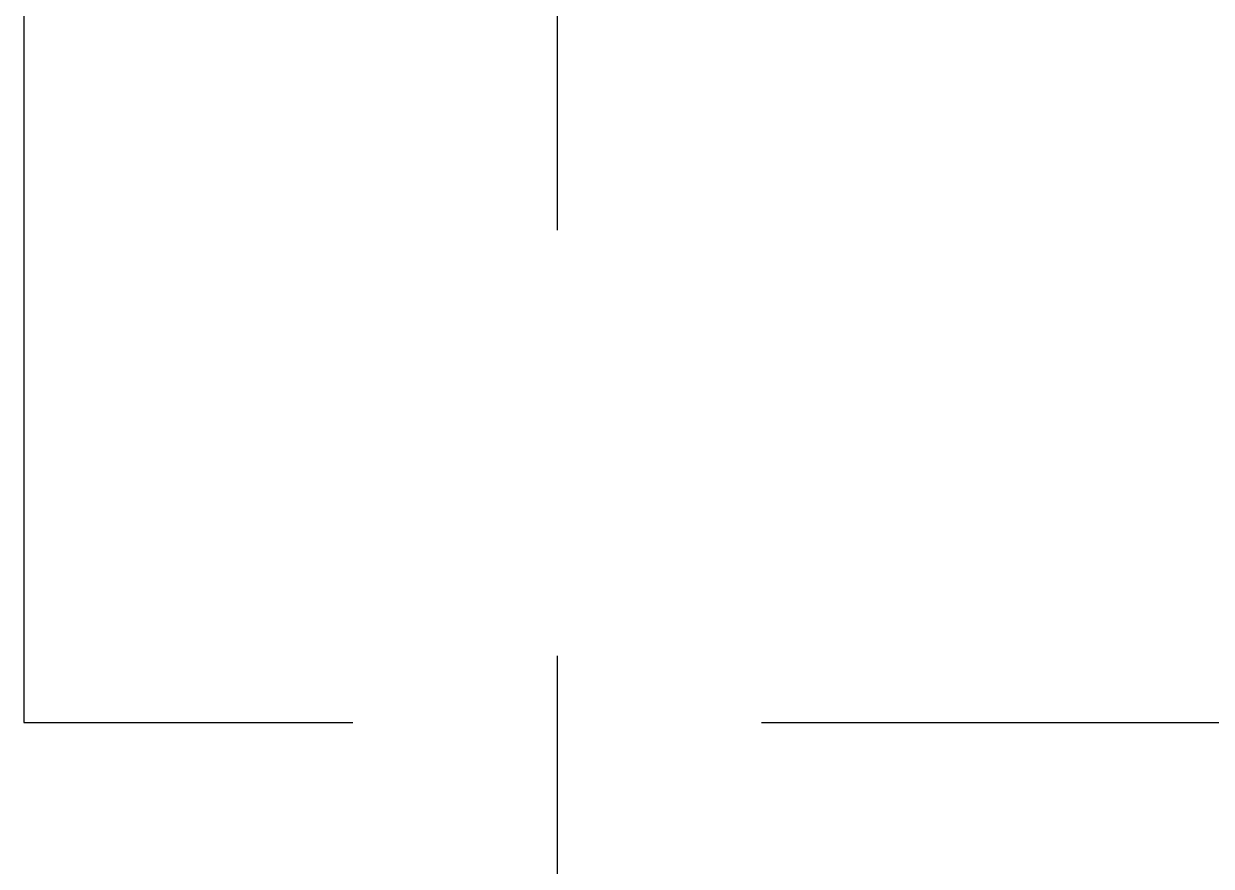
# Model space of a CAD drawing. Header units: millimetres. Extents: x -212361 to 39086, y -42 to 136893.
# Drawn here: x -96377.1 to -95934.3, y 73525.6 to 73839.9 of the extents above; entities that cross this region are included whole.
import ezdxf

# ---------------------------------------------------------------- set-up
doc = ezdxf.new("R2010")
doc.units = ezdxf.units.MM
doc.header["$LTSCALE"] = 25
doc.linetypes.add('schedules_symbols_notes$0$DASHED', pattern=[0.75, 0.5, -0.25])
doc.linetypes.add('schedules_symbols_notes$0$DCW', pattern=[1.5, 1, -0.2, 0.1, -0.2])
doc.layers.add('schedules_symbols_notes$0$M-PIPE-HWTR-SUPP', color=2, linetype='Continuous')
doc.layers.add('schedules_symbols_notes$0$P-DOMW-DCW', color=1, linetype='schedules_symbols_notes$0$DCW')

# ---------------------------------------------------------------- blocks, each defined once
blk = doc.blocks.new('schedules_symbols_notes')
at = {"layer": 'schedules_symbols_notes$0$M-PIPE-HWTR-SUPP', "linetype": 'schedules_symbols_notes$0$DASHED'}
blk.add_line((-3786.545, 2916.55), (-3786.545, 2875.614), dxfattribs=at)
at = {"layer": 'schedules_symbols_notes$0$P-DOMW-DCW'}
for p, q in [((-3794.374, 2916.562), (-3794.374, 2896.819)), ((-3794.374, 2896.819), (-3789.545, 2896.819)), ((-3783.545, 2896.819), (-3732.119, 2896.819))]:
    blk.add_line(p, q, dxfattribs=at)

msp = doc.modelspace()

# ---------------------------------------------------------------- block references
at = {"xscale": 25.4, "yscale": 25.4, "zscale": 25.4}
msp.add_blockref('schedules_symbols_notes', (0, 0), dxfattribs=at)

doc.saveas('drawing.dxf')
